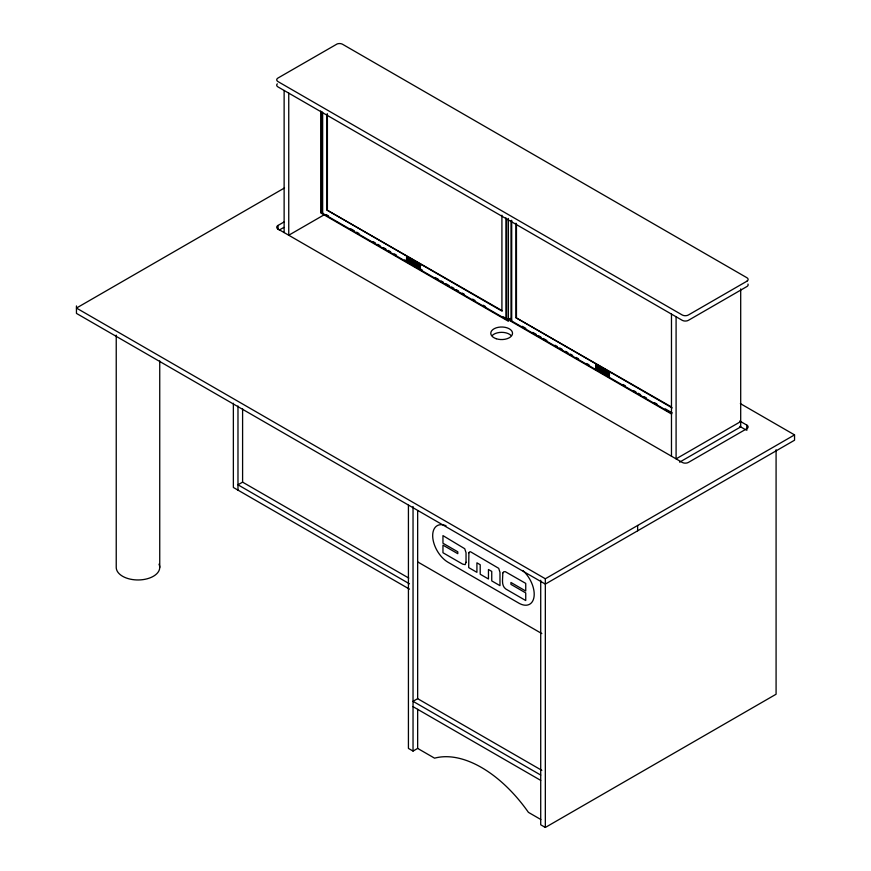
<?xml version="1.0" encoding="UTF-8"?>
<svg xmlns="http://www.w3.org/2000/svg" width="871" height="871" viewBox="0 0 871 871"><rect width="100%" height="100%" fill="white"/><g stroke="black" fill="none" stroke-linecap="round" stroke-linejoin="round"><path stroke-width="1.31" d="M411.123 261.05L411.123 262.694M600.173 368.727C600.946 372.331 596.929 368.912 598.529 366.931M418.145 265.459C420.551 262.868 418.788 269.607 418.951 266.188L420.04 266.265M418.418 265.307L419.223 265.165L419.778 266.428M607.468 372.995C612.259 375.76 605.704 369.064 607.414 374.748A1.143 0.664 60 0 0 608.023 375.259L609.09 375.532L609.09 374.192L608.274 373.713L608.143 374.334M415.434 264.762C414.139 264.98 417.198 262.019 415.347 262.944M604.964 373.136C602.721 371.895 606.379 370.099 604.398 370.632M409.479 259.253L409.261 261.616M598.257 367.094L598.039 369.456L597.397 369.086L597.756 366.8L599.041 367.224L597.756 366.8M602.405 369.859L603.211 372.2L601.698 370.839M411.754 260.571C409.98 261.638 414.65 260.734 414.498 264M600.805 368.248C600.435 371.231 600.032 366.887 601.719 368.781L601.447 371.427L601.447 368.934L600.544 368.4M408.706 259.112L409.718 259.7L410.383 262.269L409.991 259.547L408.967 258.959L408.619 261.246M597.669 368.923L598.018 366.637M412.059 261.55L411.548 263.249L410.851 261.202M601.11 369.228L600.598 370.926L599.901 368.89M416.294 265.252C413.17 266.515 415.641 260.962 414.444 262.421M413.79 262.498C413.006 260.015 415.641 267.408 412.647 263.151M419.223 266.025L420.04 266.504L420.04 267.843L419.093 267.593A1.143 0.664 60 0 1 418.363 267.07L418.145 266.199M419.539 267.375L419.354 267.441A1.143 0.664 60 0 1 418.635 266.918M608.589 375.053L608.285 375.096A1.143 0.664 60 0 1 607.686 374.595L607.49 374.127M604.343 372.712L603.755 371.427M408.488 260.919L406.703 259.558L407.628 259.776M414.433 264.359L412.919 262.835M284.523 187.94L76.452 308.062L545.333 578.769L794.548 434.89L794.548 440.214L545.333 584.093L76.452 313.397L76.452 305.928M739.719 420.998L746.85 425.124A4.355 2.515 0 0 1 746.915 428.641L688.395 462.425A4.355 2.515 0 0 1 682.243 462.425L277.914 228.986A4.355 2.515 0 0 1 277.98 225.469L283.87 222.061M279.21 230.086L283.87 227.396M321.965 111.63L321.965 212.938L322.651 212.535L322.651 112.577M326.93 114.166L326.93 210.042L502.382 310.805M324.034 214.865L288.747 235.235L288.747 93.132M406.703 259.721C410.263 264.414 406.55 254.278 407.149 259.079M408.227 259.591L406.757 258.219L407.356 260.233M407.236 260.712L407.334 257.631M410.502 262.334L410.502 259.841M410.241 259.994L411.417 260.364L411.602 261.638M412.408 261.246L412.408 263.739L412.408 261.246L411.493 260.723M414.171 263.02L413.627 262.029M413.769 263.358L412.636 262.215L413.387 261.768M416.316 263.51L417.176 263.695L416.316 263.51L416.316 266.003L416.588 263.358M417.296 264.076L418.156 264.261L417.884 266.907L417.296 264.076L417.568 265.045M417.176 266.188L417.176 265.056M420.366 265.263L421.063 264.86M418.951 266.188L420.04 266.504M420.04 267.843L419.778 266.657M321.965 212.938L505.931 319.145L506.628 318.742L506.628 218.795M511.016 220.668L511.016 320.615L511.702 320.212L511.702 220.265M515.98 223.205L515.98 317.73L671.476 406.964M408.782 578.083L242.595 482.142L237.979 484.809L409.457 583.81M597.571 367.921C593.173 366.811 598.747 370.676 597.005 367.497C597.223 366.952 596.265 364.252 596.2 366.756M596.896 366.887L597.277 367.344L596.864 366.375M596.624 366.898L597.55 367.116M595.753 367.246L596.679 367.464M599.553 370.023L599.292 367.682L600.544 368.629M599.292 367.682L600.467 368.052M599.433 369.946L598.769 367.377M605.095 371.035L604.703 373.289L603.505 372.146L603.494 370.11L604.463 370.36L602.133 369.119L601.687 369.903L602.536 371.667L601.97 370.687M602.351 371.046C600.881 368.988 603.342 373.735 603.516 371.351M602.569 370.327L603.494 370.556M605.367 371.188L606.227 371.373L605.367 371.188L605.367 373.681L606.227 373.866C605.007 371.209 608.208 372.048 606.347 371.754M606.227 373.866L606.227 372.734M608.121 373.474C607.512 378.068 609.014 370.012 608.002 373.866L609.09 374.192M609.417 372.951L610.114 372.548M609.09 375.532L608.829 374.345M740.698 421.564L676.092 458.865L676.092 316.761M679.62 462.163L740.698 426.899L740.698 288.932M541.816 770.356L417.655 698.673L413.039 701.329L540.717 775.048M408.423 505.256L408.423 748.407L413.039 751.074L417.655 748.407L434.575 758.173A112.065 64.704 60 0 1 528.414 812.349L540.826 819.513M540.717 580.249L540.717 824.783L545.333 827.45L776.083 694.231L776.083 449.73M415.532 265.296L416.066 265.459L416.044 263.347M740.35 403.6L794.548 434.89M739.719 426.333L745.62 429.73M515.98 317.73L672.172 407.911M326.93 210.042L501.914 311.078L501.914 215.202M608.394 373.55L609.09 373.953M608.121 373.703L608.829 374.105M410.306 259.841L411.417 260.364M601.719 371.275L600.838 371.068L600.838 369.391M511.702 320.212L509.753 319.091L509.753 320.604L671.617 414.052M522.252 326.309L525.768 328.334M532.802 332.395L536.318 334.42M538.659 335.781L541 337.131M543.341 338.481L546.857 340.517M555.067 345.243L557.407 346.604M559.748 347.954L562.089 349.304M565.606 351.34L567.946 352.69M570.298 354.04L572.639 355.401M576.156 357.426L578.496 358.776M586.695 363.512L589.046 364.862M597.245 369.598L604.278 373.659M606.619 375.009L608.96 376.37M623.026 384.481L625.367 385.842M633.565 390.578L635.917 391.928M638.258 393.278L640.599 394.628M644.115 396.664L646.456 398.014M654.665 402.75L657.006 404.1M665.204 408.837L672.238 412.898M410.383 262.269L409.435 262.029L409.207 259.406M412.669 263.586L411.787 263.39L411.787 261.703M418.156 266.755L417.263 266.548L416.904 265.209M511.016 320.615L671.541 413.3M320.702 211.403L322.651 212.535M326.168 214.56L328.519 215.921M350.773 228.768L354.29 230.804M356.642 232.154L358.983 233.504M373.038 241.626L375.39 242.976M377.731 244.326L380.072 245.687M383.588 247.712L385.929 249.062M388.27 250.413L390.622 251.773M394.138 253.799L396.479 255.149M404.677 259.885L407.018 261.246M415.227 265.982L422.261 270.032M435.141 277.479L438.657 279.504M441.009 280.865L443.35 282.215M445.691 283.565L449.207 285.601M451.548 286.951L453.889 288.301M456.241 289.651L458.582 291.012M462.098 293.037L464.439 294.387M472.637 299.123L474.989 300.484M483.187 305.22L485.528 306.57M503.111 316.717L508.37 319.755L510.09 318.383M417.655 561.893L541.816 633.576M409.457 589.134L233.363 487.466L233.363 403.251M413.039 706.664L540.717 780.383M596.744 366.179C594.392 364.557 597.288 369.576 596.406 367.616M415.108 264.969L414.705 262.269M413.442 262.944L413.083 261.442L414.444 262.77M414.836 262.552L414.977 263.096M418.537 266.744L418.418 266.047M605.955 371.536L606.347 372.886L606.619 371.601M416.904 263.848L417.296 265.198M605.955 372.886C606.564 375.151 607.686 374.77 606.935 372.102M600.195 368.204L600.38 369.478M411.145 260.527L411.33 261.79M604.213 372.603L604.191 370.513M415.162 264.915L415.14 262.835M601.959 369.74L602.024 369.184L603.222 370.708M746.795 425.081L746.795 430.416M671.476 314.104L671.476 456.208M637.637 525.474L637.637 530.809M545.333 578.769L545.333 827.45M516.449 224.283L516.449 317.458M508.37 218.447L508.37 321.268L320.702 212.916L320.702 110.987M505.931 217.848L505.931 319.145M417.655 510.591L417.655 698.673M417.655 709.332L417.655 748.407M413.039 506.53L413.039 751.074M327.398 113.894L327.398 209.769M284.131 90.464L284.131 232.568M278.045 225.426L278.045 229.421M242.595 408.76L242.595 482.142M237.979 405.984L237.979 490.133M159.741 360.932L159.741 567.402M116.235 335.128L116.235 567.402A21.753 12.564 0 0 0 140.83 579.857A21.753 12.564 0 0 0 159.001 564.158M446.05 525.746A21.753 12.564 60 0 0 432.713 536.808A21.753 12.564 60 0 0 448.064 562.274L518.822 603.135A21.753 12.564 60 0 0 534.075 596.493A21.753 12.564 60 0 0 522.807 570.505M492.224 335.477A10.877 6.282 0 0 1 511.07 335.477M277.326 83.834A4.355 2.515 0 0 0 277.914 86.882L682.243 320.321A4.355 2.515 0 0 0 688.395 320.321L746.915 286.537A4.355 2.515 0 0 0 747.96 284.088M502.741 573.151C503.024 578.311 500.792 585.541 505.964 589.112L525.736 600.533L525.736 592.922L510.929 584.376L510.929 582.47L525.736 591.028L525.736 583.396L505.332 571.692L503.678 571.768L502.741 573.151M466.029 562.252L465.201 564.626L462.73 564.147L442.958 552.737L442.958 545.137L457.798 553.695L457.798 551.8L442.958 543.232L442.958 535.611L464.733 548.719L466.029 552.726L466.029 562.252M468.892 552.802L468.685 567.587L476.916 572.334L476.916 562.829L480.204 564.735L480.204 574.239L488.457 578.997L488.457 569.503L491.745 571.398L491.745 580.903L499.976 585.65L499.976 572.323L498.691 568.317L470.569 551.8A3.822 2.21 60 0 0 469.164 552.312L468.892 552.802M746.915 281.202L688.395 314.986A4.355 2.515 0 0 1 682.243 314.986L277.914 81.547A4.355 2.515 0 0 1 277.98 78.031L337.175 43.942A4.355 2.515 0 0 1 342.455 44.214L746.85 277.686A4.355 2.515 0 0 1 746.915 281.202M609.417 372.832L595.655 364.884L595.655 368.03L609.417 375.978L609.417 372.832M420.366 265.143L406.605 257.195L406.605 260.353L420.366 268.29L420.366 265.143M496.209 338.721A10.877 6.282 0 0 0 512.529 333.288A10.877 6.282 0 0 0 496.209 327.844A10.877 6.282 0 0 0 496.209 338.721"/></g></svg>
